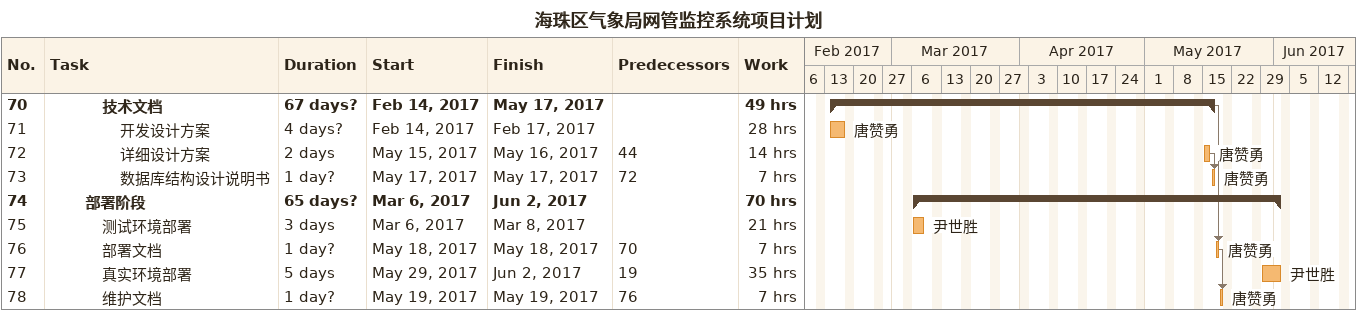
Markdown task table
海珠区气象局网管监控系统项目计划

| ID | Level | Task | Duration | Start | Finish | Predecessors | Resources | Work (h) |
|---|---|---|---|---|---|---|---|---|
| 70 | 4 | **技术文档** | 67d? | 2017-02-14 | 2017-05-17 |  |  | 49 |
| 71 | 5 | 开发设计方案 | 4d? | 2017-02-14 | 2017-02-17 |  | 唐赞勇 | 28 |
| 72 | 5 | 详细设计方案 | 2d | 2017-05-15 | 2017-05-16 | 44 | 唐赞勇 | 14 |
| 73 | 5 | 数据库结构设计说明书 | 1d? | 2017-05-17 | 2017-05-17 | 72 | 唐赞勇 | 7 |
| 74 | 3 | **部署阶段** | 65d? | 2017-03-06 | 2017-06-02 |  |  | 70 |
| 75 | 4 | 测试环境部署 | 3d | 2017-03-06 | 2017-03-08 |  | 尹世胜 | 21 |
| 76 | 4 | 部署文档 | 1d? | 2017-05-18 | 2017-05-18 | 70 | 唐赞勇 | 7 |
| 77 | 4 | 真实环境部署 | 5d | 2017-05-29 | 2017-06-02 | 19 | 尹世胜 | 35 |
| 78 | 4 | 维护文档 | 1d? | 2017-05-19 | 2017-05-19 | 76 | 唐赞勇 | 7 |
